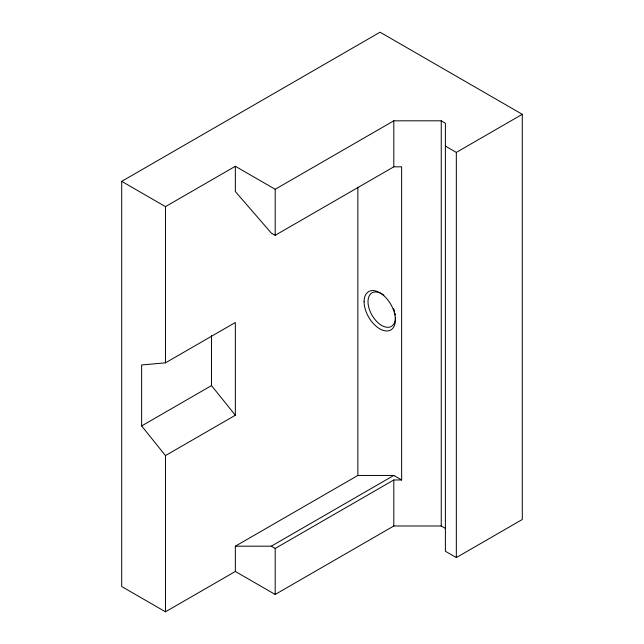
<?xml version="1.0" encoding="UTF-8"?>
<svg xmlns="http://www.w3.org/2000/svg" width="644" height="644" viewBox="0 0 644 644"><rect width="100%" height="100%" fill="white"/><g stroke="black" fill="none" stroke-linecap="round" stroke-linejoin="round"><path stroke-width="0.97" d="M121.708 181.358L380.065 32.2L522.292 114.318L522.292 519.491L456.33 557.575L445.39 551.256L445.39 123.213L441.245 120.814L393.798 120.814L275.189 189.288L235.342 166.281L165.468 206.627L121.708 181.358L121.708 586.531L165.468 611.8L235.342 571.461L275.189 594.468L393.798 525.987L441.245 525.987L445.39 528.386M235.342 166.281L235.342 191.55L271.277 233.048L275.189 235.302L393.798 166.828L401.631 166.828L401.631 479.973L393.798 479.973L275.189 548.455L271.277 546.192L235.342 546.192L235.342 571.461M445.39 146.083L456.33 152.395L522.292 114.318M165.468 455.59L141.632 425.934L141.632 364.971L165.468 362.838L235.342 322.499L235.342 415.243L165.468 455.59L165.468 611.8M141.632 425.934L211.506 385.587L211.506 335.621M235.342 546.192L357.863 475.457L393.798 475.457L401.631 479.973M271.277 546.192L393.798 475.457M211.506 385.587L235.342 415.243M456.33 152.395L456.33 557.575M441.245 120.814L441.245 525.987M393.798 120.814L393.798 166.828M393.798 479.973L393.798 525.987M357.863 187.122L357.863 475.457M275.189 189.288L275.189 235.302M275.189 548.455L275.189 594.468M165.468 206.627L165.468 362.838M395.408 317.548A19.376 11.19 60 0 1 380.99 325.019A19.376 11.19 60 0 1 368.078 300.12A19.376 11.19 60 0 1 383.848 295.25M393.573 308.581A19.376 11.19 60 0 1 394.498 311.358M394.941 313.185A19.376 11.19 60 0 1 395.239 314.972M364.093 301.73A22.146 12.783 60 0 0 387.575 330.944A22.146 12.783 60 0 0 387.575 299.629A22.146 12.783 60 0 0 364.093 301.73"/></g></svg>
